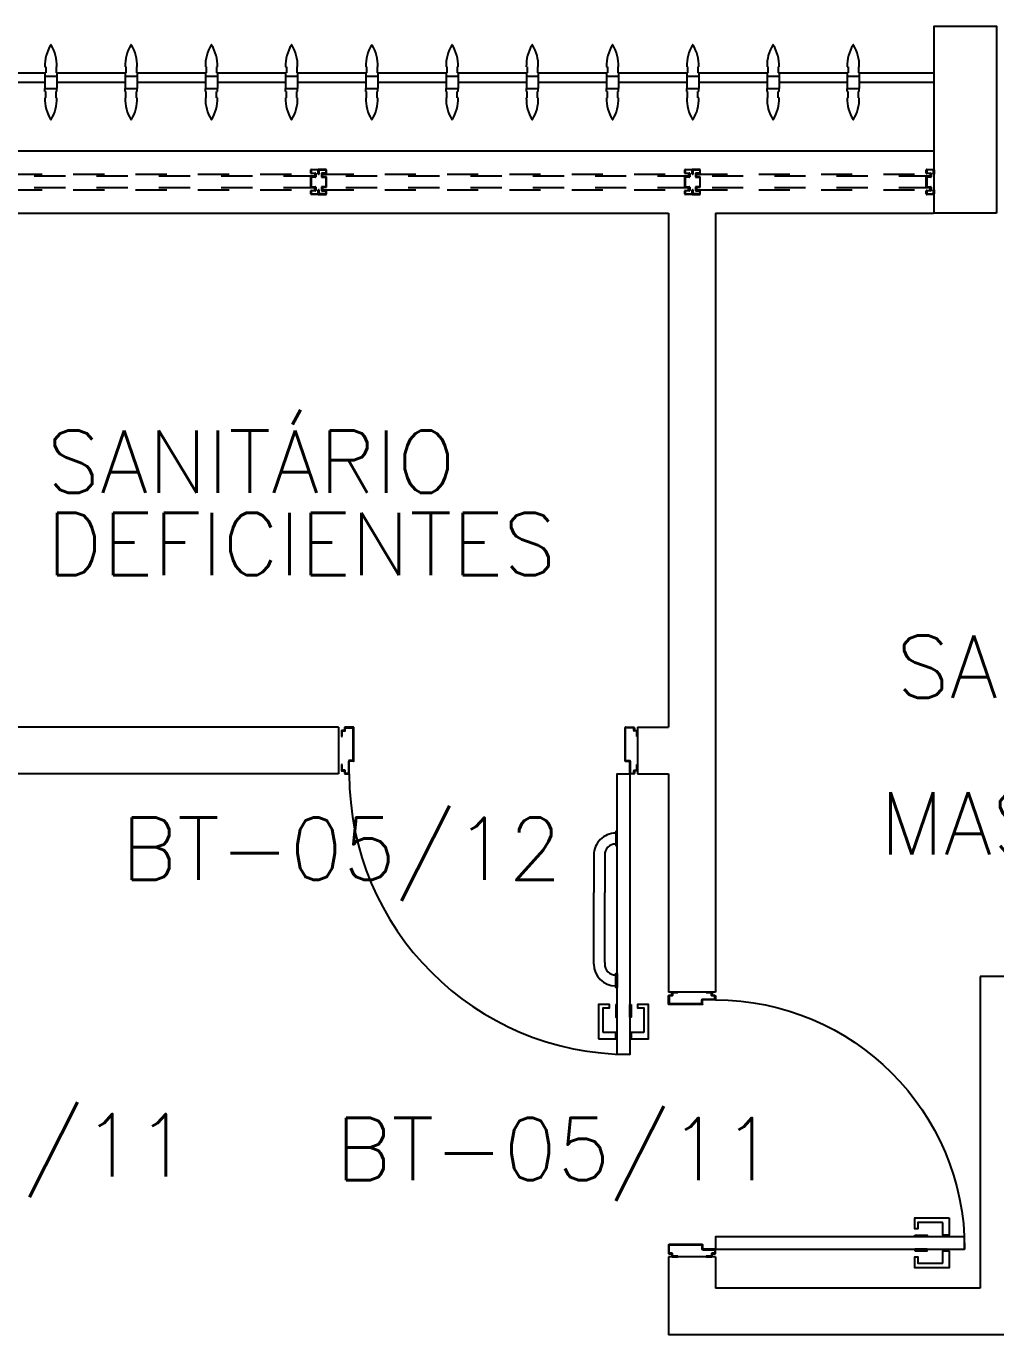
# Model space of a CAD drawing. Header units: millimetres. Extents: x 2686 to 2939, y 1294 to 1441.
# Drawn here: x 2806.559 to 2809.671, y 1316.775 to 1320.975 of the extents above; entities that cross this region are included whole.
import ezdxf

# ---------------------------------------------------------------- set-up
doc = ezdxf.new("R2010")
doc.units = ezdxf.units.MM
doc.linetypes.add('HIDDEN', pattern=[0.375, 0.25, -0.125])
for name, color, linetype in [('AR-ALV', 2, 'Continuous'), ('AR-ESQ', 1, 'Continuous'), ('AR-ESTC', 3, 'Continuous'), ('AR-PORTA', 1, 'Continuous'), ('BR-PAINEL', 1, 'Continuous'), ('BR-SUPORTE', 1, 'Continuous'), ('DT-ESQ-VIDRO-PROJ', 32, 'HIDDEN'), ('DT-TXTMOD', 1, 'Continuous'), ('ENDEREÇO', 2, 'Continuous'), ('maçaneta', 1, 'Continuous'), ('mov', 1, 'Continuous'), ('PM-PERFIL U-C', 2, 'Continuous'), ('PM-PUXADOR-V', 1, 'Continuous'), ('pm1', 2, 'Continuous'), ('pm2', 2, 'Continuous'), ('TEXTO', 2, 'Continuous')]:
    doc.layers.add(name, color=color, linetype=linetype)
doc.styles.add('S10', font='simplex.shx', dxfattribs={"height": 0.1})
doc.styles.add('UNB-100', font='simplex.shx', dxfattribs={"height": 0.2})
doc.styles.add('UNB1-100', font='simplex.shx', dxfattribs={"height": 0.2})

# ---------------------------------------------------------------- blocks, each defined once
blk = doc.blocks.new('EF59-P')
at = {"layer": 'DT-ESQ-VIDRO-PROJ', "ltscale": 0.1}
for points in [[(0.025, -0.1285), (0.025, -0.1385, -0.414214), (0.0235, -0.14), (0.0015, -0.14, -0.414214), (0, -0.1385), (0, -0.125), (0.0015, -0.125), (0.0015, -0.138, 0.414214), (0.002, -0.1385), (0.023, -0.1385, 0.414214), (0.0235, -0.138), (0.0235, -0.1285), (0.0105, -0.1285, -0.414214), (0.009, -0.127), (0.009, -0.117, -0.414214), (0.0105, -0.1155), (0.0235, -0.1155), (0.0235, -0.0845), (0.0105, -0.0845, -0.414214), (0.009, -0.083), (0.009, -0.073, -0.414214), (0.0105, -0.0715), (0.0235, -0.0715), (0.0235, -0.062, 0.414214), (0.023, -0.0615), (0.002, -0.0615, 0.414214), (0.0015, -0.062), (0.0015, -0.075), (0, -0.075), (0, -0.0615, -0.414214), (0.0015, -0.06), (0.0235, -0.06, -0.414214), (0.025, -0.0615), (0.025, -0.0715, -0.414214), (0.0235, -0.073), (0.0105, -0.073), (0.0105, -0.083), (0.0235, -0.083), (0.0235, -0.083, -0.414214), (0.025, -0.0845), (0.025, -0.1155, -0.414214), (0.0235, -0.117), (0.0235, -0.117), (0.0105, -0.117), (0.0105, -0.127), (0.0235, -0.127, -0.414214)], [(0.75, -0.1285), (0.75, -0.1385, 0.414214), (0.7515, -0.14), (0.7735, -0.14, 0.414214), (0.775, -0.1385), (0.775, -0.125), (0.7735, -0.125), (0.7735, -0.138, -0.414214), (0.773, -0.1385), (0.752, -0.1385, -0.414214), (0.7515, -0.138), (0.7515, -0.1285), (0.7645, -0.1285, 0.414214), (0.766, -0.127), (0.766, -0.117, 0.414214), (0.7645, -0.1155), (0.7515, -0.1155), (0.7515, -0.0845), (0.7645, -0.0845, 0.414214), (0.766, -0.083), (0.766, -0.073, 0.414214), (0.7645, -0.0715), (0.7515, -0.0715), (0.7515, -0.062, -0.414214), (0.752, -0.0615), (0.773, -0.0615, -0.414214), (0.7735, -0.062), (0.7735, -0.075), (0.775, -0.075), (0.775, -0.0615, 0.414214), (0.7735, -0.06), (0.7515, -0.06, 0.414214), (0.75, -0.0615), (0.75, -0.0715, 0.414214), (0.7515, -0.073), (0.7645, -0.073), (0.7645, -0.083), (0.7515, -0.083), (0.7515, -0.083, 0.414214), (0.75, -0.0845), (0.75, -0.1155, 0.414214), (0.7515, -0.117), (0.7515, -0.117), (0.7645, -0.117), (0.7645, -0.127), (0.7515, -0.127, 0.414214)], [(0.8, -0.1285), (0.8, -0.1385, -0.414214), (0.7985, -0.14), (0.7765, -0.14, -0.414214), (0.775, -0.1385), (0.775, -0.125), (0.7765, -0.125), (0.7765, -0.138, 0.414214), (0.777, -0.1385), (0.798, -0.1385, 0.414214), (0.7985, -0.138), (0.7985, -0.1285), (0.7855, -0.1285, -0.414214), (0.784, -0.127), (0.784, -0.117, -0.414214), (0.7855, -0.1155), (0.7985, -0.1155), (0.7985, -0.0845), (0.7855, -0.0845, -0.414214), (0.784, -0.083), (0.784, -0.073, -0.414214), (0.7855, -0.0715), (0.7985, -0.0715), (0.7985, -0.062, 0.414214), (0.798, -0.0615), (0.777, -0.0615, 0.414214), (0.7765, -0.062), (0.7765, -0.075), (0.775, -0.075), (0.775, -0.0615, -0.414214), (0.7765, -0.06), (0.7985, -0.06, -0.414214), (0.8, -0.0615), (0.8, -0.0715, -0.414214), (0.7985, -0.073), (0.7855, -0.073), (0.7855, -0.083), (0.7985, -0.083), (0.7985, -0.083, -0.414214), (0.8, -0.0845), (0.8, -0.1155, -0.414214), (0.7985, -0.117), (0.7985, -0.117), (0.7855, -0.117), (0.7855, -0.127), (0.7985, -0.127, -0.414214)], [(1.95, -0.1285), (1.95, -0.1385, 0.414214), (1.9515, -0.14), (1.9735, -0.14, 0.414214), (1.975, -0.1385), (1.975, -0.125), (1.9735, -0.125), (1.9735, -0.138, -0.414214), (1.973, -0.1385), (1.952, -0.1385, -0.414214), (1.9515, -0.138), (1.9515, -0.1285), (1.9645, -0.1285, 0.414214), (1.966, -0.127), (1.966, -0.117, 0.414214), (1.9645, -0.1155), (1.9515, -0.1155), (1.9515, -0.0845), (1.9645, -0.0845, 0.414214), (1.966, -0.083), (1.966, -0.073, 0.414214), (1.9645, -0.0715), (1.9515, -0.0715), (1.9515, -0.062, -0.414214), (1.952, -0.0615), (1.973, -0.0615, -0.414214), (1.9735, -0.062), (1.9735, -0.075), (1.975, -0.075), (1.975, -0.0615, 0.414214), (1.9735, -0.06), (1.9515, -0.06, 0.414214), (1.95, -0.0615), (1.95, -0.0715, 0.414214), (1.9515, -0.073), (1.9645, -0.073), (1.9645, -0.083), (1.9515, -0.083), (1.9515, -0.083, 0.414214), (1.95, -0.0845), (1.95, -0.1155, 0.414214), (1.9515, -0.117), (1.9515, -0.117), (1.9645, -0.117), (1.9645, -0.127), (1.9515, -0.127, 0.414214)], [(2, -0.1285), (2, -0.1385, -0.414214), (1.9985, -0.14), (1.9765, -0.14, -0.414214), (1.975, -0.1385), (1.975, -0.125), (1.9765, -0.125), (1.9765, -0.138, 0.414214), (1.977, -0.1385), (1.998, -0.1385, 0.414214), (1.9985, -0.138), (1.9985, -0.1285), (1.9855, -0.1285, -0.414214), (1.984, -0.127), (1.984, -0.117, -0.414214), (1.9855, -0.1155), (1.9985, -0.1155), (1.9985, -0.0845), (1.9855, -0.0845, -0.414214), (1.984, -0.083), (1.984, -0.073, -0.414214), (1.9855, -0.0715), (1.9985, -0.0715), (1.9985, -0.062, 0.414214), (1.998, -0.0615), (1.977, -0.0615, 0.414214), (1.9765, -0.062), (1.9765, -0.075), (1.975, -0.075), (1.975, -0.0615, -0.414214), (1.9765, -0.06), (1.9985, -0.06, -0.414214), (2, -0.0615), (2, -0.0715, -0.414214), (1.9985, -0.073), (1.9855, -0.073), (1.9855, -0.083), (1.9985, -0.083), (1.9985, -0.083, -0.414214), (2, -0.0845), (2, -0.1155, -0.414214), (1.9985, -0.117), (1.9985, -0.117), (1.9855, -0.117), (1.9855, -0.127), (1.9985, -0.127, -0.414214)], [(3.15, -0.1285), (3.15, -0.1385, 0.414214), (3.1515, -0.14), (3.1735, -0.14, 0.414214), (3.175, -0.1385), (3.175, -0.125), (3.1735, -0.125), (3.1735, -0.138, -0.414214), (3.173, -0.1385), (3.152, -0.1385, -0.414214), (3.1515, -0.138), (3.1515, -0.1285), (3.1645, -0.1285, 0.414214), (3.166, -0.127), (3.166, -0.117, 0.414214), (3.1645, -0.1155), (3.1515, -0.1155), (3.1515, -0.0845), (3.1645, -0.0845, 0.414214), (3.166, -0.083), (3.166, -0.073, 0.414214), (3.1645, -0.0715), (3.1515, -0.0715), (3.1515, -0.062, -0.414214), (3.152, -0.0615), (3.173, -0.0615, -0.414214), (3.1735, -0.062), (3.1735, -0.075), (3.175, -0.075), (3.175, -0.0615, 0.414214), (3.1735, -0.06), (3.1515, -0.06, 0.414214), (3.15, -0.0615), (3.15, -0.0715, 0.414214), (3.1515, -0.073), (3.1645, -0.073), (3.1645, -0.083), (3.1515, -0.083), (3.1515, -0.083, 0.414214), (3.15, -0.0845), (3.15, -0.1155, 0.414214), (3.1515, -0.117), (3.1515, -0.117), (3.1645, -0.117), (3.1645, -0.127), (3.1515, -0.127, 0.414214)], [(3.2, -0.1285), (3.2, -0.1385, -0.414214), (3.1985, -0.14), (3.1765, -0.14, -0.414214), (3.175, -0.1385), (3.175, -0.125), (3.1765, -0.125), (3.1765, -0.138, 0.414214), (3.177, -0.1385), (3.198, -0.1385, 0.414214), (3.1985, -0.138), (3.1985, -0.1285), (3.1855, -0.1285, -0.414214), (3.184, -0.127), (3.184, -0.117, -0.414214), (3.1855, -0.1155), (3.1985, -0.1155), (3.1985, -0.0845), (3.1855, -0.0845, -0.414214), (3.184, -0.083), (3.184, -0.073, -0.414214), (3.1855, -0.0715), (3.1985, -0.0715), (3.1985, -0.062, 0.414214), (3.198, -0.0615), (3.177, -0.0615, 0.414214), (3.1765, -0.062), (3.1765, -0.075), (3.175, -0.075), (3.175, -0.0615, -0.414214), (3.1765, -0.06), (3.1985, -0.06, -0.414214), (3.2, -0.0615), (3.2, -0.0715, -0.414214), (3.1985, -0.073), (3.1855, -0.073), (3.1855, -0.083), (3.1985, -0.083), (3.1985, -0.083, -0.414214), (3.2, -0.0845), (3.2, -0.1155, -0.414214), (3.1985, -0.117), (3.1985, -0.117), (3.1855, -0.117), (3.1855, -0.127), (3.1985, -0.127, -0.414214)], [(4.35, -0.1285), (4.35, -0.1385, 0.414214), (4.3515, -0.14), (4.3735, -0.14, 0.414214), (4.375, -0.1385), (4.375, -0.125), (4.3735, -0.125), (4.3735, -0.138, -0.414214), (4.373, -0.1385), (4.352, -0.1385, -0.414214), (4.3515, -0.138), (4.3515, -0.1285), (4.3645, -0.1285, 0.414214), (4.366, -0.127), (4.366, -0.117, 0.414214), (4.3645, -0.1155), (4.3515, -0.1155), (4.3515, -0.0845), (4.3645, -0.0845, 0.414214), (4.366, -0.083), (4.366, -0.073, 0.414214), (4.3645, -0.0715), (4.3515, -0.0715), (4.3515, -0.062, -0.414214), (4.352, -0.0615), (4.373, -0.0615, -0.414214), (4.3735, -0.062), (4.3735, -0.075), (4.375, -0.075), (4.375, -0.0615, 0.414214), (4.3735, -0.06), (4.3515, -0.06, 0.414214), (4.35, -0.0615), (4.35, -0.0715, 0.414214), (4.3515, -0.073), (4.3645, -0.073), (4.3645, -0.083), (4.3515, -0.083), (4.3515, -0.083, 0.414214), (4.35, -0.0845), (4.35, -0.1155, 0.414214), (4.3515, -0.117), (4.3515, -0.117), (4.3645, -0.117), (4.3645, -0.127), (4.3515, -0.127, 0.414214)], [(4.4, -0.1285), (4.4, -0.1385, -0.414214), (4.3985, -0.14), (4.3765, -0.14, -0.414214), (4.375, -0.1385), (4.375, -0.125), (4.3765, -0.125), (4.3765, -0.138, 0.414214), (4.377, -0.1385), (4.398, -0.1385, 0.414214), (4.3985, -0.138), (4.3985, -0.1285), (4.3855, -0.1285, -0.414214), (4.384, -0.127), (4.384, -0.117, -0.414214), (4.3855, -0.1155), (4.3985, -0.1155), (4.3985, -0.0845), (4.3855, -0.0845, -0.414214), (4.384, -0.083), (4.384, -0.073, -0.414214), (4.3855, -0.0715), (4.3985, -0.0715), (4.3985, -0.062, 0.414214), (4.398, -0.0615), (4.377, -0.0615, 0.414214), (4.3765, -0.062), (4.3765, -0.075), (4.375, -0.075), (4.375, -0.0615, -0.414214), (4.3765, -0.06), (4.3985, -0.06, -0.414214), (4.4, -0.0615), (4.4, -0.0715, -0.414214), (4.3985, -0.073), (4.3855, -0.073), (4.3855, -0.083), (4.3985, -0.083), (4.3985, -0.083, -0.414214), (4.4, -0.0845), (4.4, -0.1155, -0.414214), (4.3985, -0.117), (4.3985, -0.117), (4.3855, -0.117), (4.3855, -0.127), (4.3985, -0.127, -0.414214)], [(5.125, -0.1285), (5.125, -0.1385, 0.414214), (5.1265, -0.14), (5.1485, -0.14, 0.414214), (5.15, -0.1385), (5.15, -0.125), (5.1485, -0.125), (5.1485, -0.138, -0.414214), (5.148, -0.1385), (5.127, -0.1385, -0.414214), (5.1265, -0.138), (5.1265, -0.1285), (5.1395, -0.1285, 0.414214), (5.141, -0.127), (5.141, -0.117, 0.414214), (5.1395, -0.1155), (5.1265, -0.1155), (5.1265, -0.0845), (5.1395, -0.0845, 0.414214), (5.141, -0.083), (5.141, -0.073, 0.414214), (5.1395, -0.0715), (5.1265, -0.0715), (5.1265, -0.062, -0.414214), (5.127, -0.0615), (5.148, -0.0615, -0.414214), (5.1485, -0.062), (5.1485, -0.075), (5.15, -0.075), (5.15, -0.0615, 0.414214), (5.1485, -0.06), (5.1265, -0.06, 0.414214), (5.125, -0.0615), (5.125, -0.0715, 0.414214), (5.1265, -0.073), (5.1395, -0.073), (5.1395, -0.083), (5.1265, -0.083), (5.1265, -0.083, 0.414214), (5.125, -0.0845), (5.125, -0.1155, 0.414214), (5.1265, -0.117), (5.1265, -0.117), (5.1395, -0.117), (5.1395, -0.127), (5.1265, -0.127, 0.414214)]]:
    blk.add_lwpolyline(points, format="xyb", close=True, dxfattribs=at)
for points in [[(0.7625, -0.081), (0.7625, -0.075), (0.0125, -0.075), (0.0125, -0.081)], [(1.9625, -0.081), (1.9625, -0.075), (0.7875, -0.075), (0.7875, -0.081)], [(3.1625, -0.081), (3.1625, -0.075), (1.9875, -0.075), (1.9875, -0.081)], [(4.3625, -0.081), (4.3625, -0.075), (3.1875, -0.075), (3.1875, -0.081)], [(5.1375, -0.081), (5.1375, -0.075), (4.3875, -0.075), (4.3875, -0.081)], [(0.7625, -0.119), (0.7625, -0.125), (0.0125, -0.125), (0.0125, -0.119)], [(1.9625, -0.119), (1.9625, -0.125), (0.7875, -0.125), (0.7875, -0.119)], [(3.1625, -0.119), (3.1625, -0.125), (1.9875, -0.125), (1.9875, -0.119)], [(4.3625, -0.119), (4.3625, -0.125), (3.1875, -0.125), (3.1875, -0.119)], [(5.1375, -0.119), (5.1375, -0.125), (4.3875, -0.125), (4.3875, -0.119)]]:
    blk.add_lwpolyline(points, close=True, dxfattribs=at)
at = {"layer": 'DT-TXTMOD', "ltscale": 0.1, "style": 'S10', "flags": 3}
for tag, p in [('M01', (0.025, -0.28)), ('M02', (0.3253, -0.28)), ('M03', (0.627, -0.28)), ('M04', (0.9288, -0.28)), ('M05', (1.2306, -0.28)), ('M06', (1.5323, -0.28)), ('M07', (1.8341, -0.28)), ('M08', (2.1359, -0.28)), ('M09', (2.4376, -0.28)), ('M10', (2.7394, -0.28)), ('M11', (3.0412, -0.28)), ('M12', (3.3429, -0.28)), ('M13', (3.6447, -0.28)), ('M14', (3.9464, -0.28)), ('M15', (4.2482, -0.28)), ('M16', (4.55, -0.28)), ('M17', (4.8517, -0.28))]:
    blk.add_attdef(tag, p, '', height=0.1, dxfattribs=at)
blk = doc.blocks.new('PM3')
at = {"layer": 'maçaneta'}
for points in [[(0.02, 0.825), (-0.035, 0.825), (-0.035, 0.715), (0, 0.715), (0, 0.725), (-0.02, 0.725), (-0.02, 0.8035, -0.414214), (-0.0185, 0.805), (0.02, 0.805)], [(0.125, 0.825), (0.07, 0.825), (0.07, 0.805), (0.1085, 0.805, -0.414214), (0.11, 0.8035), (0.11, 0.725), (0.09, 0.725), (0.09, 0.715), (0.125, 0.715)]]:
    blk.add_lwpolyline(points, format="xyb", close=True, dxfattribs=at)
for points in [[(0.02, 0.715), (0.02, 0.755), (0.025, 0.755), (0.025, 0.715)], [(0.07, 0.715), (0.07, 0.755), (0.065, 0.755), (0.065, 0.715)]]:
    blk.add_lwpolyline(points, close=True, dxfattribs=at)
at = {"layer": 'mov'}
blk.add_arc((0.025, 0.075), 0.8, 0, 90, dxfattribs=at)
at = {"layer": 'PM-PERFIL U-C'}
for p, q in [((0, 0.045), (0, 0.0635)), ((0.002, 0.045), (0, 0.045)), ((0.0015, 0.065), (0.01, 0.065)), ((0.002, 0.063), (0.002, 0.045)), ((0.0105, 0.063), (0.002, 0.063)), ((0.01, 0.065), (0.01, 0.0735)), ((0.0115, 0.075), (0.0235, 0.075)), ((0.012, 0.073), (0.012, 0.0645)), ((0.023, 0.073), (0.012, 0.073)), ((0.023, 0.0335), (0.023, 0.073)), ((0.025, 0.0735), (0.025, 0.034)), ((0.825, 0.0735), (0.825, 0.034)), ((0.8385, 0.075), (0.8265, 0.075)), ((0.827, 0.073), (0.838, 0.073)), ((0.827, 0.0335), (0.827, 0.073)), ((0.838, 0.073), (0.838, 0.0645)), ((0.8395, 0.063), (0.848, 0.063)), ((0.84, 0.065), (0.84, 0.0735)), ((0.8485, 0.065), (0.84, 0.065)), ((0.848, 0.063), (0.848, 0.045)), ((0.848, 0.045), (0.85, 0.045)), ((0.85, 0.045), (0.85, 0.0635)), ((0.038, 0.032), (0.0245, 0.032)), ((0.0385, 0.034), (0.025, 0.034)), ((0.038, 0.032), (0.038, -0.073)), ((0.04, 0.0325), (0.04, -0.0735)), ((0.81, 0.0325), (0.81, -0.0735)), ((0.8115, 0.034), (0.825, 0.034)), ((0.812, 0.032), (0.8255, 0.032)), ((0.812, 0.032), (0.812, -0.073)), ((0, -0.045), (0.002, -0.045)), ((0, -0.0635), (0, -0.045)), ((0.01, -0.065), (0.0015, -0.065)), ((0.002, -0.045), (0.002, -0.063)), ((0.002, -0.063), (0.0105, -0.063)), ((0.01, -0.0735), (0.01, -0.065)), ((0.0385, -0.075), (0.0115, -0.075)), ((0.012, -0.0645), (0.012, -0.073)), ((0.012, -0.073), (0.038, -0.073)), ((0.8115, -0.075), (0.8385, -0.075)), ((0.838, -0.073), (0.812, -0.073)), ((0.838, -0.0645), (0.838, -0.073)), ((0.848, -0.063), (0.8395, -0.063)), ((0.84, -0.0735), (0.84, -0.065)), ((0.84, -0.065), (0.8485, -0.065)), ((0.85, -0.045), (0.848, -0.045)), ((0.848, -0.045), (0.848, -0.063)), ((0.85, -0.0635), (0.85, -0.045))]:
    blk.add_line(p, q, dxfattribs=at)
for centre, start, end in [((0.0015, 0.0635), 90, 180), ((0.0115, 0.0735), 90, 180), ((0.0105, 0.0645), 270, 0), ((0.0235, 0.0735), 360, 90), ((0.8265, 0.0735), 90, 180), ((0.8395, 0.0645), 180, 270), ((0.8385, 0.0735), 0, 90), ((0.8485, 0.0635), 0, 90), ((0.0245, 0.0335), 180, 270), ((0.0385, 0.0325), 0, 90), ((0.8115, 0.0325), 90, 180), ((0.8255, 0.0335), 270, 0), ((0.0015, -0.0635), 180, 270), ((0.0115, -0.0735), 180, 270), ((0.0105, -0.0645), 0, 90), ((0.0385, -0.0735), 269.9386, 0), ((0.8115, -0.0735), 180, 270.0614), ((0.8395, -0.0645), 90, 180), ((0.8385, -0.0735), 270, 0), ((0.8485, -0.0635), 270, 0)]:
    blk.add_arc(centre, 0.0015, start, end, dxfattribs=at)
at = {"layer": 'pm1'}
blk.add_lwpolyline([(0.065, 0.875), (0.065, 0.075), (0.025, 0.075), (0.025, 0.875)], close=True, dxfattribs=at)
blk = doc.blocks.new('marco-d')
at = {"layer": 'PM-PERFIL U-C'}
for p, q in [((-0.0135, 0), (-0.0015, 0)), ((-0.025, -0.03), (-0.025, -0.0115)), ((-0.023, -0.03), (-0.025, -0.03)), ((-0.0235, -0.01), (-0.015, -0.01)), ((-0.0145, -0.012), (-0.023, -0.012)), ((-0.023, -0.012), (-0.023, -0.03)), ((-0.015, -0.01), (-0.015, -0.0015)), ((-0.002, -0.002), (-0.013, -0.002)), ((-0.013, -0.002), (-0.013, -0.0105)), ((-0.002, -0.0415), (-0.002, -0.002)), ((0, -0.0015), (0, -0.041)), ((0.0135, -0.041), (0, -0.041)), ((0.013, -0.043), (-0.0005, -0.043)), ((0.013, -0.043), (0.013, -0.148)), ((0.015, -0.0425), (0.015, -0.1485)), ((-0.025, -0.1385), (-0.025, -0.12)), ((-0.025, -0.12), (-0.023, -0.12)), ((-0.023, -0.12), (-0.023, -0.138)), ((-0.015, -0.14), (-0.0235, -0.14)), ((-0.023, -0.138), (-0.0145, -0.138)), ((-0.015, -0.1485), (-0.015, -0.14)), ((0.0135, -0.15), (-0.0135, -0.15)), ((-0.013, -0.1395), (-0.013, -0.148)), ((-0.013, -0.148), (0.013, -0.148))]:
    blk.add_line(p, q, dxfattribs=at)
for centre, start, end in [((-0.0135, -0.0015), 90, 180), ((-0.0015, -0.0015), 360, 90), ((-0.0235, -0.0115), 90, 180), ((-0.0145, -0.0105), 270, 0), ((-0.0005, -0.0415), 180, 270), ((0.0135, -0.0425), 0, 90), ((-0.0235, -0.1385), 180, 270), ((-0.0135, -0.1485), 180, 270), ((-0.0145, -0.1395), 0, 90), ((0.0135, -0.1485), 269.9386, 0)]:
    blk.add_arc(centre, 0.0015, start, end, dxfattribs=at)
blk = doc.blocks.new('marco-e')
at = {"layer": 'PM-PERFIL U-C'}
for p, q in [((-0.0135, -0.041), (0, -0.041)), ((0, -0.0015), (0, -0.041)), ((0.0135, 0), (0.0015, 0)), ((0.002, -0.0415), (0.002, -0.002)), ((0.002, -0.002), (0.013, -0.002)), ((0.013, -0.002), (0.013, -0.0105)), ((0.0145, -0.012), (0.023, -0.012)), ((0.015, -0.01), (0.015, -0.0015)), ((0.0235, -0.01), (0.015, -0.01)), ((0.023, -0.012), (0.023, -0.03)), ((0.023, -0.03), (0.025, -0.03)), ((0.025, -0.03), (0.025, -0.0115)), ((-0.015, -0.0425), (-0.015, -0.1485)), ((-0.013, -0.043), (0.0005, -0.043)), ((-0.013, -0.043), (-0.013, -0.148)), ((0.025, -0.12), (0.023, -0.12)), ((0.023, -0.12), (0.023, -0.138)), ((0.025, -0.1385), (0.025, -0.12)), ((-0.0135, -0.15), (0.0135, -0.15)), ((0.013, -0.148), (-0.013, -0.148)), ((0.013, -0.1395), (0.013, -0.148)), ((0.023, -0.138), (0.0145, -0.138)), ((0.015, -0.14), (0.0235, -0.14)), ((0.015, -0.1485), (0.015, -0.14))]:
    blk.add_line(p, q, dxfattribs=at)
for centre, start, end in [((-0.0135, -0.0425), 90, 180), ((0.0015, -0.0015), 90, 180), ((0.0005, -0.0415), 270, 0), ((0.0145, -0.0105), 180, 270), ((0.0135, -0.0015), 0, 90), ((0.0235, -0.0115), 0, 90), ((-0.0135, -0.1485), 180, 270.0614), ((0.0145, -0.1395), 90, 180), ((0.0135, -0.1485), 270, 0), ((0.0235, -0.1385), 270, 0)]:
    blk.add_arc(centre, 0.0015, start, end, dxfattribs=at)
blk = doc.blocks.new('PM4')
at = {"layer": 'maçaneta'}
for points in [[(0.02, 1), (-0.035, 1), (-0.035, 0.89), (0, 0.89), (0, 0.9), (-0.02, 0.9), (-0.02, 0.9785, -0.414214), (-0.0185, 0.98), (0.02, 0.98)], [(0.125, 1), (0.07, 1), (0.07, 0.98), (0.1085, 0.98, -0.414214), (0.11, 0.9785), (0.11, 0.9), (0.09, 0.9), (0.09, 0.89), (0.125, 0.89)]]:
    blk.add_lwpolyline(points, format="xyb", close=True, dxfattribs=at)
for points in [[(0.02, 0.89), (0.02, 0.93), (0.025, 0.93), (0.025, 0.89)], [(0.07, 0.89), (0.07, 0.93), (0.065, 0.93), (0.065, 0.89)]]:
    blk.add_lwpolyline(points, close=True, dxfattribs=at)
at = {"layer": 'mov'}
blk.add_arc((0.025, 0.15), 0.9, 0, 90, dxfattribs=at)
at = {"layer": 'PM-PUXADOR-V'}
for p, q in [((0.14, 0.76), (0.14, 0.755)), ((0.105, 0.755), (0.105, 0.53)), ((0.14, 0.755), (0.14, 0.53)), ((0.105, 0.415), (0.105, 0.53)), ((0.14, 0.415), (0.14, 0.53)), ((0.105, 0.41), (0.105, 0.415)), ((0.14, 0.41), (0.14, 0.415))]:
    blk.add_line(p, q, dxfattribs=at)
for points in [[(0.065, 0.835), (0.07, 0.835), (0.07, 0.79), (0.065, 0.79)], [(0.065, 0.335), (0.07, 0.335), (0.07, 0.38), (0.065, 0.38)]]:
    blk.add_lwpolyline(points, close=True, dxfattribs=at)
blk.add_lwpolyline([(0.105, 0.755), (0.105, 0.76, 0.414214), (0.07, 0.795)], format="xyb", dxfattribs=at)
for centre, radius, start, end in [((0.07, 0.76), 0.07, 0, 90), ((0.07, 0.41), 0.035, 270, 0), ((0.07, 0.41), 0.07, 270, 0)]:
    blk.add_arc(centre, radius, start, end, dxfattribs=at)
at = {"layer": 'pm2'}
blk.add_lwpolyline([(0.065, 1.05), (0.065, 0.15), (0.025, 0.15), (0.025, 1.05)], close=True, dxfattribs=at)
at = {"layer": 'pm1'}
for name, p in [('marco-d', (0.025, 0.15)), ('marco-e', (0.925, 0.15))]:
    blk.add_blockref(name, p, dxfattribs=at)

msp = doc.modelspace()

# ---------------------------------------------------------------- linework, layer by layer
at = {"layer": 'AR-ALV'}
for p, q in [((2804.3207, 1320.5749), (2809.4707, 1320.5749)), ((2806.3707, 1320.3749), (2808.6207, 1320.3749)), ((2808.6207, 1320.3749), (2808.6207, 1318.7249)), ((2808.7707, 1320.3749), (2808.7707, 1317.8749)), ((2808.7707, 1320.3749), (2809.4707, 1320.3749)), ((2807.5607, 1318.7249), (2806.3707, 1318.7249)), ((2807.5607, 1318.7249), (2807.5607, 1318.5749)), ((2808.5207, 1318.7249), (2808.5207, 1318.5749)), ((2808.5207, 1318.7249), (2808.6207, 1318.7249)), ((2807.5607, 1318.5749), (2806.3707, 1318.5749)), ((2808.5207, 1318.5749), (2808.6207, 1318.5749)), ((2808.6207, 1318.5749), (2808.6207, 1317.8749)), ((2809.7707, 1317.9249), (2809.6207, 1317.9249)), ((2809.6207, 1317.9249), (2809.6207, 1316.9249)), ((2808.7707, 1317.8749), (2808.6207, 1317.8749)), ((2808.6207, 1317.0249), (2808.6207, 1316.7749)), ((2808.7707, 1317.0249), (2808.6207, 1317.0249)), ((2808.7707, 1317.0249), (2808.7707, 1316.9249)), ((2809.6207, 1316.9249), (2808.7707, 1316.9249)), ((2813.0707, 1316.7749), (2808.6207, 1316.7749))]:
    msp.add_line(p, q, dxfattribs=at)
at = {"layer": 'AR-ESTC'}
msp.add_lwpolyline([(2809.6724, 1320.3749), (2809.4724, 1320.3749), (2809.4724, 1320.9749), (2809.6724, 1320.9749)], close=True, dxfattribs=at)
at = {"layer": 'BR-PAINEL'}
for p, q in [((2806.619, 1320.8449), (2806.6215, 1320.8449)), ((2806.619, 1320.8249), (2806.619, 1320.8149)), ((2806.619, 1320.8249), (2806.6215, 1320.8249)), ((2806.6215, 1320.8449), (2806.6215, 1320.8249)), ((2806.6549, 1320.8449), (2806.6549, 1320.8249)), ((2806.6574, 1320.8449), (2806.6549, 1320.8449)), ((2806.6574, 1320.8249), (2806.6549, 1320.8249)), ((2806.6574, 1320.8249), (2806.6574, 1320.8149)), ((2806.8765, 1320.8449), (2806.879, 1320.8449)), ((2806.8765, 1320.8249), (2806.8765, 1320.8149)), ((2806.8765, 1320.8249), (2806.879, 1320.8249)), ((2806.879, 1320.8449), (2806.879, 1320.8249)), ((2806.9124, 1320.8449), (2806.9124, 1320.8249)), ((2806.9149, 1320.8449), (2806.9124, 1320.8449)), ((2806.9149, 1320.8249), (2806.9124, 1320.8249)), ((2806.9149, 1320.8249), (2806.9149, 1320.8149)), ((2807.134, 1320.8449), (2807.1365, 1320.8449)), ((2807.134, 1320.8249), (2807.134, 1320.8149)), ((2807.134, 1320.8249), (2807.1365, 1320.8249)), ((2807.1365, 1320.8449), (2807.1365, 1320.8249)), ((2807.1699, 1320.8449), (2807.1699, 1320.8249)), ((2807.1724, 1320.8449), (2807.1699, 1320.8449)), ((2807.1724, 1320.8249), (2807.1699, 1320.8249)), ((2807.1724, 1320.8249), (2807.1724, 1320.8149)), ((2807.3915, 1320.8449), (2807.394, 1320.8449)), ((2807.3915, 1320.8249), (2807.3915, 1320.8149)), ((2807.3915, 1320.8249), (2807.394, 1320.8249)), ((2807.394, 1320.8449), (2807.394, 1320.8249)), ((2807.4274, 1320.8449), (2807.4274, 1320.8249)), ((2807.4299, 1320.8449), (2807.4274, 1320.8449)), ((2807.4299, 1320.8249), (2807.4274, 1320.8249)), ((2807.4299, 1320.8249), (2807.4299, 1320.8149)), ((2807.649, 1320.8449), (2807.6515, 1320.8449)), ((2807.649, 1320.8249), (2807.649, 1320.8149)), ((2807.649, 1320.8249), (2807.6515, 1320.8249)), ((2807.6515, 1320.8449), (2807.6515, 1320.8249)), ((2807.6849, 1320.8449), (2807.6849, 1320.8249)), ((2807.6874, 1320.8449), (2807.6849, 1320.8449)), ((2807.6874, 1320.8249), (2807.6849, 1320.8249)), ((2807.6874, 1320.8249), (2807.6874, 1320.8149)), ((2807.9065, 1320.8449), (2807.909, 1320.8449)), ((2807.9065, 1320.8249), (2807.9065, 1320.8149)), ((2807.9065, 1320.8249), (2807.909, 1320.8249)), ((2807.909, 1320.8449), (2807.909, 1320.8249)), ((2807.9424, 1320.8449), (2807.9424, 1320.8249)), ((2807.9449, 1320.8449), (2807.9424, 1320.8449)), ((2807.9449, 1320.8249), (2807.9424, 1320.8249)), ((2807.9449, 1320.8249), (2807.9449, 1320.8149)), ((2808.164, 1320.8449), (2808.1665, 1320.8449)), ((2808.164, 1320.8249), (2808.164, 1320.8149)), ((2808.164, 1320.8249), (2808.1665, 1320.8249)), ((2808.1665, 1320.8449), (2808.1665, 1320.8249)), ((2808.1999, 1320.8449), (2808.1999, 1320.8249)), ((2808.2024, 1320.8449), (2808.1999, 1320.8449)), ((2808.2024, 1320.8249), (2808.1999, 1320.8249)), ((2808.2024, 1320.8249), (2808.2024, 1320.8149)), ((2808.4215, 1320.8449), (2808.424, 1320.8449)), ((2808.4215, 1320.8249), (2808.4215, 1320.8149)), ((2808.4215, 1320.8249), (2808.424, 1320.8249)), ((2808.424, 1320.8449), (2808.424, 1320.8249)), ((2808.4574, 1320.8449), (2808.4574, 1320.8249)), ((2808.4599, 1320.8449), (2808.4574, 1320.8449)), ((2808.4599, 1320.8249), (2808.4574, 1320.8249)), ((2808.4599, 1320.8249), (2808.4599, 1320.8149)), ((2808.679, 1320.8449), (2808.6815, 1320.8449)), ((2808.679, 1320.8249), (2808.679, 1320.8149)), ((2808.679, 1320.8249), (2808.6815, 1320.8249)), ((2808.6815, 1320.8449), (2808.6815, 1320.8249)), ((2808.7149, 1320.8449), (2808.7149, 1320.8249)), ((2808.7174, 1320.8449), (2808.7149, 1320.8449)), ((2808.7174, 1320.8249), (2808.7149, 1320.8249)), ((2808.7174, 1320.8249), (2808.7174, 1320.8149)), ((2808.9365, 1320.8449), (2808.939, 1320.8449)), ((2808.9365, 1320.8249), (2808.939, 1320.8249)), ((2808.9365, 1320.8249), (2808.9365, 1320.8149)), ((2808.939, 1320.8449), (2808.939, 1320.8249)), ((2808.9749, 1320.8449), (2808.9724, 1320.8449)), ((2808.9724, 1320.8449), (2808.9724, 1320.8249)), ((2808.9749, 1320.8249), (2808.9724, 1320.8249)), ((2808.9749, 1320.8249), (2808.9749, 1320.8149)), ((2809.194, 1320.8449), (2809.1965, 1320.8449)), ((2809.194, 1320.8249), (2809.194, 1320.8149)), ((2809.194, 1320.8249), (2809.1965, 1320.8249)), ((2809.1965, 1320.8449), (2809.1965, 1320.8249)), ((2809.2299, 1320.8449), (2809.2299, 1320.8249)), ((2809.2324, 1320.8449), (2809.2299, 1320.8449)), ((2809.2324, 1320.8249), (2809.2299, 1320.8249)), ((2809.2324, 1320.8249), (2809.2324, 1320.8149)), ((2806.619, 1320.8149), (2806.6574, 1320.8149)), ((2806.619, 1320.8149), (2806.619, 1320.7749)), ((2806.619, 1320.7749), (2806.6574, 1320.7749)), ((2806.619, 1320.7649), (2806.619, 1320.7749)), ((2806.6574, 1320.8149), (2806.6574, 1320.7749)), ((2806.6574, 1320.7649), (2806.6574, 1320.7749)), ((2806.8765, 1320.8149), (2806.9149, 1320.8149)), ((2806.8765, 1320.8149), (2806.8765, 1320.7749)), ((2806.8765, 1320.7749), (2806.9149, 1320.7749)), ((2806.8765, 1320.7649), (2806.8765, 1320.7749)), ((2806.9149, 1320.8149), (2806.9149, 1320.7749)), ((2806.9149, 1320.7649), (2806.9149, 1320.7749)), ((2807.134, 1320.8149), (2807.1724, 1320.8149)), ((2807.134, 1320.8149), (2807.134, 1320.7749)), ((2807.134, 1320.7749), (2807.1724, 1320.7749)), ((2807.134, 1320.7649), (2807.134, 1320.7749)), ((2807.1724, 1320.8149), (2807.1724, 1320.7749)), ((2807.1724, 1320.7649), (2807.1724, 1320.7749)), ((2807.3915, 1320.8149), (2807.4299, 1320.8149)), ((2807.3915, 1320.8149), (2807.3915, 1320.7749)), ((2807.3915, 1320.7749), (2807.4299, 1320.7749)), ((2807.3915, 1320.7649), (2807.3915, 1320.7749)), ((2807.4299, 1320.8149), (2807.4299, 1320.7749)), ((2807.4299, 1320.7649), (2807.4299, 1320.7749)), ((2807.649, 1320.8149), (2807.6874, 1320.8149)), ((2807.649, 1320.8149), (2807.649, 1320.7749)), ((2807.649, 1320.7749), (2807.6874, 1320.7749)), ((2807.649, 1320.7649), (2807.649, 1320.7749)), ((2807.6874, 1320.8149), (2807.6874, 1320.7749)), ((2807.6874, 1320.7649), (2807.6874, 1320.7749)), ((2807.9065, 1320.8149), (2807.9449, 1320.8149)), ((2807.9065, 1320.8149), (2807.9065, 1320.7749)), ((2807.9065, 1320.7749), (2807.9449, 1320.7749)), ((2807.9065, 1320.7649), (2807.9065, 1320.7749)), ((2807.9449, 1320.8149), (2807.9449, 1320.7749)), ((2807.9449, 1320.7649), (2807.9449, 1320.7749)), ((2808.164, 1320.8149), (2808.2024, 1320.8149)), ((2808.164, 1320.8149), (2808.164, 1320.7749)), ((2808.164, 1320.7749), (2808.2024, 1320.7749)), ((2808.164, 1320.7649), (2808.164, 1320.7749)), ((2808.2024, 1320.8149), (2808.2024, 1320.7749)), ((2808.2024, 1320.7649), (2808.2024, 1320.7749)), ((2808.4215, 1320.8149), (2808.4599, 1320.8149)), ((2808.4215, 1320.8149), (2808.4215, 1320.7749)), ((2808.4215, 1320.7749), (2808.4599, 1320.7749)), ((2808.4215, 1320.7649), (2808.4215, 1320.7749)), ((2808.4599, 1320.8149), (2808.4599, 1320.7749)), ((2808.4599, 1320.7649), (2808.4599, 1320.7749)), ((2808.679, 1320.8149), (2808.7174, 1320.8149)), ((2808.679, 1320.8149), (2808.679, 1320.7749)), ((2808.679, 1320.7749), (2808.7174, 1320.7749)), ((2808.679, 1320.7649), (2808.679, 1320.7749)), ((2808.7174, 1320.8149), (2808.7174, 1320.7749)), ((2808.7174, 1320.7649), (2808.7174, 1320.7749)), ((2808.9365, 1320.8149), (2808.9365, 1320.7749)), ((2808.9365, 1320.8149), (2808.9749, 1320.8149)), ((2808.9365, 1320.7649), (2808.9365, 1320.7749)), ((2808.9365, 1320.7749), (2808.9749, 1320.7749)), ((2808.9749, 1320.8149), (2808.9749, 1320.7749)), ((2808.9749, 1320.7649), (2808.9749, 1320.7749)), ((2809.194, 1320.8149), (2809.2324, 1320.8149)), ((2809.194, 1320.8149), (2809.194, 1320.7749)), ((2809.194, 1320.7749), (2809.2324, 1320.7749)), ((2809.194, 1320.7649), (2809.194, 1320.7749)), ((2809.2324, 1320.8149), (2809.2324, 1320.7749)), ((2809.2324, 1320.7649), (2809.2324, 1320.7749)), ((2806.619, 1320.7649), (2806.6215, 1320.7649)), ((2806.619, 1320.7449), (2806.6215, 1320.7449)), ((2806.6215, 1320.7449), (2806.6215, 1320.7649)), ((2806.6574, 1320.7649), (2806.6549, 1320.7649)), ((2806.6549, 1320.7449), (2806.6549, 1320.7649)), ((2806.6574, 1320.7449), (2806.6549, 1320.7449)), ((2806.8765, 1320.7649), (2806.879, 1320.7649)), ((2806.8765, 1320.7449), (2806.879, 1320.7449)), ((2806.879, 1320.7449), (2806.879, 1320.7649)), ((2806.9149, 1320.7649), (2806.9124, 1320.7649)), ((2806.9124, 1320.7449), (2806.9124, 1320.7649)), ((2806.9149, 1320.7449), (2806.9124, 1320.7449)), ((2807.134, 1320.7649), (2807.1365, 1320.7649)), ((2807.134, 1320.7449), (2807.1365, 1320.7449)), ((2807.1365, 1320.7449), (2807.1365, 1320.7649)), ((2807.1724, 1320.7649), (2807.1699, 1320.7649)), ((2807.1699, 1320.7449), (2807.1699, 1320.7649)), ((2807.1724, 1320.7449), (2807.1699, 1320.7449)), ((2807.3915, 1320.7649), (2807.394, 1320.7649)), ((2807.3915, 1320.7449), (2807.394, 1320.7449)), ((2807.394, 1320.7449), (2807.394, 1320.7649)), ((2807.4299, 1320.7649), (2807.4274, 1320.7649)), ((2807.4274, 1320.7449), (2807.4274, 1320.7649)), ((2807.4299, 1320.7449), (2807.4274, 1320.7449)), ((2807.649, 1320.7649), (2807.6515, 1320.7649)), ((2807.649, 1320.7449), (2807.6515, 1320.7449)), ((2807.6515, 1320.7449), (2807.6515, 1320.7649)), ((2807.6874, 1320.7649), (2807.6849, 1320.7649)), ((2807.6849, 1320.7449), (2807.6849, 1320.7649)), ((2807.6874, 1320.7449), (2807.6849, 1320.7449)), ((2807.9065, 1320.7649), (2807.909, 1320.7649)), ((2807.9065, 1320.7449), (2807.909, 1320.7449)), ((2807.909, 1320.7449), (2807.909, 1320.7649)), ((2807.9449, 1320.7649), (2807.9424, 1320.7649)), ((2807.9424, 1320.7449), (2807.9424, 1320.7649)), ((2807.9449, 1320.7449), (2807.9424, 1320.7449)), ((2808.164, 1320.7649), (2808.1665, 1320.7649)), ((2808.164, 1320.7449), (2808.1665, 1320.7449)), ((2808.1665, 1320.7449), (2808.1665, 1320.7649)), ((2808.2024, 1320.7649), (2808.1999, 1320.7649)), ((2808.1999, 1320.7449), (2808.1999, 1320.7649)), ((2808.2024, 1320.7449), (2808.1999, 1320.7449)), ((2808.4215, 1320.7649), (2808.424, 1320.7649)), ((2808.4215, 1320.7449), (2808.424, 1320.7449)), ((2808.424, 1320.7449), (2808.424, 1320.7649)), ((2808.4599, 1320.7649), (2808.4574, 1320.7649)), ((2808.4574, 1320.7449), (2808.4574, 1320.7649)), ((2808.4599, 1320.7449), (2808.4574, 1320.7449)), ((2808.679, 1320.7649), (2808.6815, 1320.7649)), ((2808.679, 1320.7449), (2808.6815, 1320.7449)), ((2808.6815, 1320.7449), (2808.6815, 1320.7649)), ((2808.7174, 1320.7649), (2808.7149, 1320.7649)), ((2808.7149, 1320.7449), (2808.7149, 1320.7649)), ((2808.7174, 1320.7449), (2808.7149, 1320.7449)), ((2808.9365, 1320.7649), (2808.939, 1320.7649)), ((2808.9365, 1320.7449), (2808.939, 1320.7449)), ((2808.939, 1320.7449), (2808.939, 1320.7649)), ((2808.9724, 1320.7449), (2808.9724, 1320.7649)), ((2808.9749, 1320.7649), (2808.9724, 1320.7649)), ((2808.9749, 1320.7449), (2808.9724, 1320.7449)), ((2809.194, 1320.7649), (2809.1965, 1320.7649)), ((2809.194, 1320.7449), (2809.1965, 1320.7449)), ((2809.1965, 1320.7449), (2809.1965, 1320.7649)), ((2809.2324, 1320.7649), (2809.2299, 1320.7649)), ((2809.2299, 1320.7449), (2809.2299, 1320.7649)), ((2809.2324, 1320.7449), (2809.2299, 1320.7449))]:
    msp.add_line(p, q, dxfattribs=at)
for centre, radius, start, end in [((2806.744, 1320.8488), 0.1251, 148.4721, 181.772), ((2806.6382, 1320.9136), 0.001, 37.1012, 142.8988), ((2806.5324, 1320.8488), 0.1251, 358.228, 31.5279), ((2807.0015, 1320.8488), 0.1251, 148.4721, 181.772), ((2806.8957, 1320.9136), 0.001, 37.1012, 142.8988), ((2806.7899, 1320.8488), 0.1251, 358.228, 31.5279), ((2807.259, 1320.8488), 0.1251, 148.4721, 181.772), ((2807.1532, 1320.9136), 0.001, 37.1012, 142.8988), ((2807.0474, 1320.8488), 0.1251, 358.228, 31.5279), ((2807.5165, 1320.8488), 0.1251, 148.4721, 181.772), ((2807.4107, 1320.9136), 0.001, 37.1012, 142.8988), ((2807.3049, 1320.8488), 0.1251, 358.228, 31.5279), ((2807.774, 1320.8488), 0.1251, 148.4721, 181.772), ((2807.6682, 1320.9136), 0.001, 37.1012, 142.8988), ((2807.5624, 1320.8488), 0.1251, 358.228, 31.5279), ((2808.0315, 1320.8488), 0.1251, 148.4721, 181.772), ((2807.9257, 1320.9136), 0.001, 37.1012, 142.8988), ((2807.8199, 1320.8488), 0.1251, 358.228, 31.5279), ((2808.289, 1320.8488), 0.1251, 148.4721, 181.772), ((2808.1832, 1320.9136), 0.001, 37.1012, 142.8988), ((2808.0774, 1320.8488), 0.1251, 358.228, 31.5279), ((2808.5465, 1320.8488), 0.1251, 148.4721, 181.772), ((2808.4407, 1320.9136), 0.001, 37.1012, 142.8988), ((2808.3349, 1320.8488), 0.1251, 358.228, 31.5279), ((2808.804, 1320.8488), 0.1251, 148.4721, 181.772), ((2808.6982, 1320.9136), 0.001, 37.1012, 142.8988), ((2808.5924, 1320.8488), 0.1251, 358.228, 31.5279), ((2809.0615, 1320.8488), 0.1251, 148.4721, 181.772), ((2808.9557, 1320.9136), 0.001, 37.1012, 142.8988), ((2808.8499, 1320.8488), 0.1251, 358.228, 31.5279), ((2809.319, 1320.8488), 0.1251, 148.4721, 181.772), ((2809.2132, 1320.9136), 0.001, 37.1012, 142.8988), ((2809.1074, 1320.8488), 0.1251, 358.228, 31.5279), ((2806.744, 1320.741), 0.1251, 178.228, 211.5279), ((2806.5324, 1320.741), 0.1251, 328.4721, 1.772), ((2807.0015, 1320.741), 0.1251, 178.228, 211.5279), ((2806.7899, 1320.741), 0.1251, 328.4721, 1.772), ((2807.259, 1320.741), 0.1251, 178.228, 211.5279), ((2807.0474, 1320.741), 0.1251, 328.4721, 1.772), ((2807.5165, 1320.741), 0.1251, 178.228, 211.5279), ((2807.3049, 1320.741), 0.1251, 328.4721, 1.772), ((2807.774, 1320.741), 0.1251, 178.228, 211.5279), ((2807.5624, 1320.741), 0.1251, 328.4721, 1.772), ((2808.0315, 1320.741), 0.1251, 178.228, 211.5279), ((2807.8199, 1320.741), 0.1251, 328.4721, 1.772), ((2808.289, 1320.741), 0.1251, 178.228, 211.5279), ((2808.0774, 1320.741), 0.1251, 328.4721, 1.772), ((2808.5465, 1320.741), 0.1251, 178.228, 211.5279), ((2808.3349, 1320.741), 0.1251, 328.4721, 1.772), ((2808.804, 1320.741), 0.1251, 178.228, 211.5279), ((2808.5924, 1320.741), 0.1251, 328.4721, 1.772), ((2809.0615, 1320.741), 0.1251, 178.228, 211.5279), ((2808.8499, 1320.741), 0.1251, 328.4721, 1.772), ((2809.319, 1320.741), 0.1251, 178.228, 211.5279), ((2809.1074, 1320.741), 0.1251, 328.4721, 1.772), ((2806.6382, 1320.6762), 0.001, 217.1012, 322.8988), ((2806.8957, 1320.6762), 0.001, 217.1012, 322.8988), ((2807.1532, 1320.6762), 0.001, 217.1012, 322.8988), ((2807.4107, 1320.6762), 0.001, 217.1012, 322.8988), ((2807.6682, 1320.6762), 0.001, 217.1012, 322.8988), ((2807.9257, 1320.6762), 0.001, 217.1012, 322.8988), ((2808.1832, 1320.6762), 0.001, 217.1012, 322.8988), ((2808.4407, 1320.6762), 0.001, 217.1012, 322.8988), ((2808.6982, 1320.6762), 0.001, 217.1012, 322.8988), ((2808.9557, 1320.6762), 0.001, 217.1012, 322.8988), ((2809.2132, 1320.6762), 0.001, 217.1012, 322.8988)]:
    msp.add_arc(centre, radius, start, end, dxfattribs=at)
at = {"layer": 'BR-SUPORTE'}
for p, q in [((2806.3999, 1320.8249), (2806.6215, 1320.8249)), ((2806.6574, 1320.8249), (2806.879, 1320.8249)), ((2806.9149, 1320.8249), (2807.1365, 1320.8249)), ((2807.1724, 1320.8249), (2807.394, 1320.8249)), ((2807.4299, 1320.8249), (2807.6515, 1320.8249)), ((2807.6874, 1320.8249), (2807.909, 1320.8249)), ((2807.9449, 1320.8249), (2808.1665, 1320.8249)), ((2808.2024, 1320.8249), (2808.424, 1320.8249)), ((2808.4599, 1320.8249), (2808.6815, 1320.8249)), ((2808.7174, 1320.8249), (2808.939, 1320.8249)), ((2808.9749, 1320.8249), (2809.1965, 1320.8249)), ((2809.2324, 1320.8249), (2809.4707, 1320.8249)), ((2806.3999, 1320.7949), (2806.619, 1320.7949)), ((2806.6574, 1320.7949), (2806.8765, 1320.7949)), ((2806.9149, 1320.7949), (2807.134, 1320.7949)), ((2807.1724, 1320.7949), (2807.3915, 1320.7949)), ((2807.4299, 1320.7949), (2807.649, 1320.7949)), ((2807.6874, 1320.7949), (2807.9065, 1320.7949)), ((2807.9449, 1320.7949), (2808.164, 1320.7949)), ((2808.2024, 1320.7949), (2808.4215, 1320.7949)), ((2808.4599, 1320.7949), (2808.679, 1320.7949)), ((2808.7174, 1320.7949), (2808.9365, 1320.7949)), ((2808.9749, 1320.7949), (2809.194, 1320.7949)), ((2809.2324, 1320.7949), (2809.4707, 1320.7949))]:
    msp.add_line(p, q, dxfattribs=at)

# ---------------------------------------------------------------- block references
at = {"layer": 'AR-ESQ', "rotation": 180}
msp.add_blockref('EF59-P', (2809.4724, 1320.3749), dxfattribs=at)
at = {"layer": 'AR-PORTA', "rotation": 180}
msp.add_blockref('PM4', (2808.5207, 1318.7249), dxfattribs=at)
at = {"layer": 'AR-PORTA', "xscale": -1, "rotation": 270}
msp.add_blockref('PM3', (2808.6957, 1317.0249), dxfattribs=at)

# ---------------------------------------------------------------- texts
at = {"layer": 'ENDEREÇO', "style": 'UNB1-100'}
for s, p in [('BT-05/12', (2806.8635, 1318.2348)), ('BT-03/11', (2805.6694, 1317.2832)), ('BT-05/11', (2807.551, 1317.2711))]:
    msp.add_text(s, height=0.2, dxfattribs=at).set_placement(p)
at = {"layer": 'TEXTO', "style": 'UNB-100'}
for s, p in [('SANITÁRIO', (2806.6251, 1319.4772)), ('DEFICIENTES', (2806.6235, 1319.2135)), ('SANITÁRIO', (2809.3513, 1318.8189)), ('MASCULINO', (2809.2986, 1318.316))]:
    msp.add_text(s, height=0.2, dxfattribs=at).set_placement(p)

doc.saveas('drawing.dxf')
